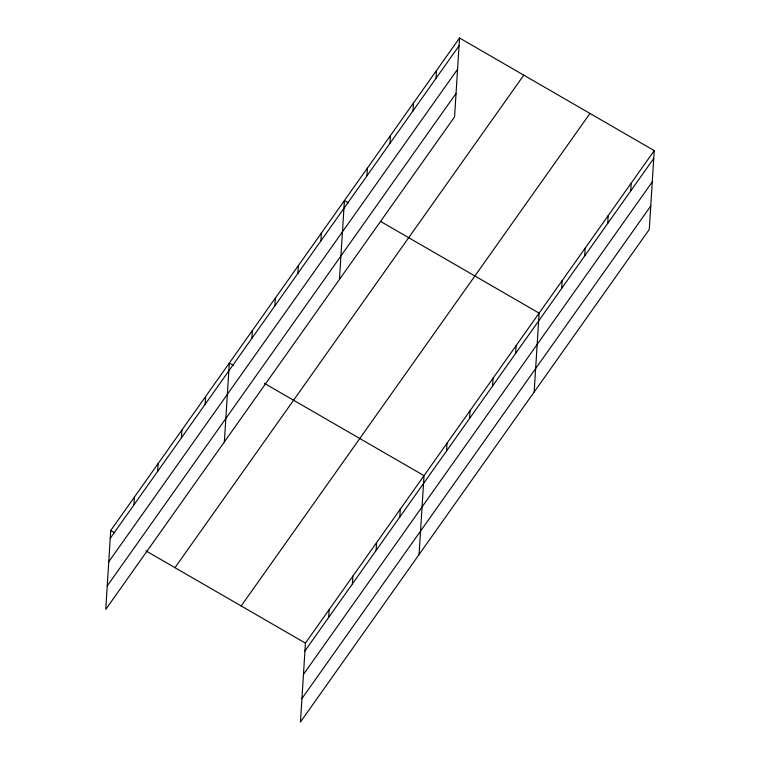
<?xml version="1.0" encoding="UTF-8"?>
<svg xmlns="http://www.w3.org/2000/svg" width="760" height="760" viewBox="0 0 760 760"><rect width="100%" height="100%" fill="white"/><g stroke="black" fill="none" stroke-linecap="round" stroke-linejoin="round"><path stroke-width="1.14" d="M459.534 38L110.722 530.518L105.763 609.387L454.575 116.879L459.534 38L654.236 150.613L649.278 229.482L300.466 722L305.425 643.121L654.236 150.613M133.95 504.849L134.444 497.021M157.671 471.352L158.166 463.534M181.393 437.865L181.887 430.036M205.105 404.377L205.599 396.549M224.361 441.93L229.32 363.062L233.339 365.38M251.855 338.38L252.339 330.552M274.873 305.872L275.367 298.043M297.892 273.363L298.385 265.544M320.91 240.863L321.404 233.035M339.463 279.404L344.432 200.526L348.441 202.853M328.652 617.452L329.147 609.634M366.956 175.845L367.45 168.026M352.374 583.965L352.868 576.146M389.975 143.345L390.469 135.518M376.095 550.477L376.589 542.649M413.003 110.837L413.487 103.008M399.808 516.981L400.301 509.162M436.022 78.328L436.515 70.509M419.064 554.543L424.023 475.665L264.461 383.382M446.548 450.984L447.041 443.166M469.575 418.484L470.07 410.656M492.594 385.976L493.088 378.147M515.612 353.466L516.106 345.648M534.166 392.017L539.135 313.139L380.57 221.435M561.659 288.458L562.153 280.63M584.678 255.949L585.172 248.13M607.706 223.45L608.19 215.621M630.724 190.94L631.218 183.112M110.238 538.336L459.04 45.818M108.756 561.783L457.567 69.274M107.236 585.941L456.048 93.432M174.98 567.672L523.783 75.164M241.177 605.967L589.988 113.449M304.931 650.95L653.742 158.431M303.459 674.395L652.27 181.877M301.938 698.554L650.75 206.036M110.722 530.518L114.741 532.836M145.863 550.839L305.425 643.121"/></g></svg>
